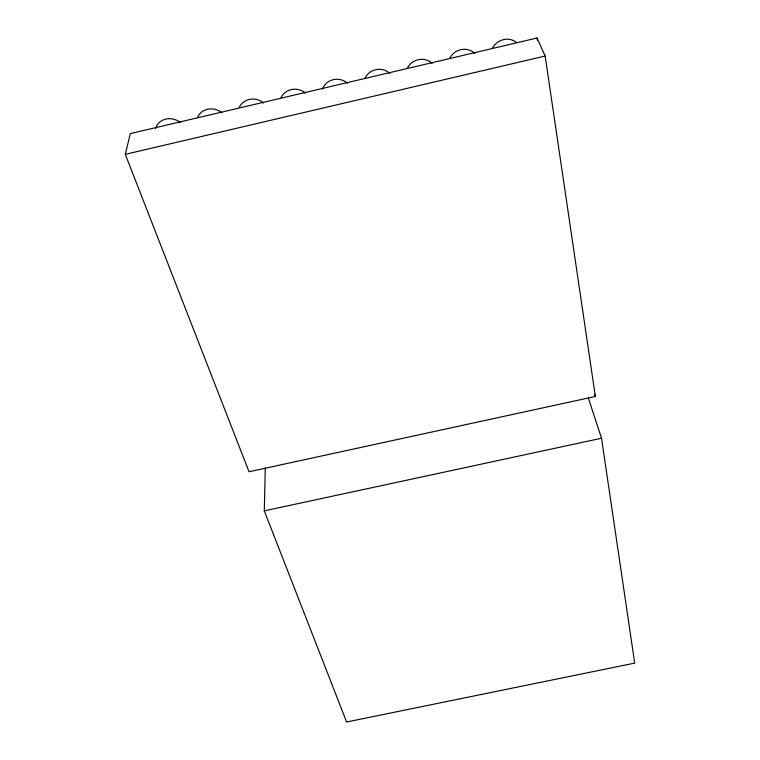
<?xml version="1.0" encoding="UTF-8"?>
<svg xmlns="http://www.w3.org/2000/svg" width="760" height="760" viewBox="0 0 760 760"><rect width="100%" height="100%" fill="white"/><g stroke="black" fill="none" stroke-linecap="round" stroke-linejoin="round"><path stroke-width="1.14" d="M588.288 397.888L601.531 438.244L634.704 663.119L346.608 722L264.299 510.872L265.278 467.941M125.295 154.337L130.311 133.608L537.063 38L545.148 56.041L595.365 396.463L249.042 471.751L125.295 154.337L545.148 56.041M264.299 510.872L601.531 438.244M594.643 394.307L595.365 396.463M537.063 38L537.415 40.337M407.464 67.944A15.523 14.867 -25.3 0 1 432.174 63.422M365.151 77.89A15.438 14.867 -10.2 0 1 389.794 73.378M322.43 89.214A15.438 14.773 4.6 0 1 347.586 83.305M281.048 97.669A15.504 14.62 13.7 0 1 305.539 93.186M239.248 107.493A15.599 14.44 18.7 0 1 263.673 103.018M449.939 57.959A15.684 14.801 -34.7 0 1 474.724 53.418M492.594 47.937A15.874 14.715 -39.9 0 1 516.325 42.351M155.686 128.402A15.817 14.069 23.4 0 1 180.443 122.588M197.619 117.278A15.704 14.259 21.6 0 1 221.977 112.822"/></g></svg>
